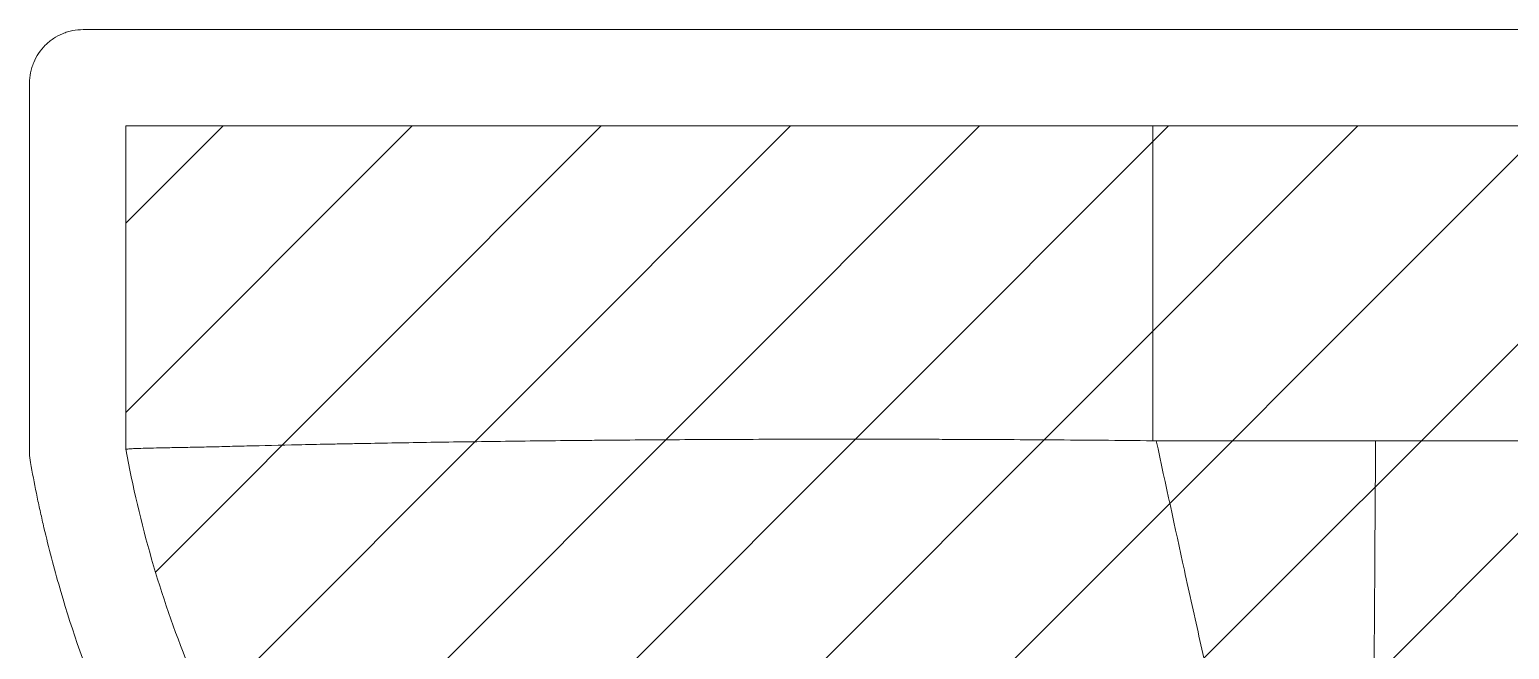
# Model space of a CAD drawing. Extents: x 13676 to 14719, y -16741 to -16132.
# Drawn here: x 13676.43 to 13704.09, y -16417.92 to -16406.34 of the extents above; entities that cross this region are included whole.
import ezdxf

# ---------------------------------------------------------------- set-up
doc = ezdxf.new("R2010")
doc.units = 0
doc.header["$MEASUREMENT"] = 0
doc.layers.get('0').update_dxf_attribs({"color": 3, "linetype": 'CONTINUOUS'})
doc.layers.add('5', color=2, linetype='CONTINUOUS', lineweight=9)

msp = doc.modelspace()

# ---------------------------------------------------------------- hatches: boundary and pattern name
at = {"layer": '5'}
h = msp.add_hatch(dxfattribs=at)
h.set_pattern_fill('ANSI31', color=10, scale=20)
h.set_pattern_definition([(45, (2654.681, -18.976), (-1.76776695, 1.76776695), [])])
edge = h.paths.add_edge_path()
edge.add_line((13758.925, -16413.344), (13758.423, -16413.344))
edge.add_line((13758.423, -16413.344), (13749.4, -16413.344))
edge.add_line((13749.4, -16413.344), (13745.426, -16413.344))
edge.add_line((13745.426, -16413.344), (13744.925, -16413.344))
edge.add_line((13744.925, -16413.344), (13745.804, -16408.144))
edge.add_line((13745.804, -16408.144), (13678.225, -16408.144))
edge.add_line((13678.225, -16408.144), (13678.225, -16414.183))
edge.add_spline(control_points=[(13678.225, -16414.183), (13678.353, -16414.878), (13678.513, -16415.563), (13678.9, -16416.908), (13679.128, -16417.569), (13679.391, -16418.218)], knot_values=[0, 0, 0, 0, 0.5, 0.5, 1, 1, 1, 1], degree=3, periodic=0)
edge.add_spline(control_points=[(13679.392, -16418.218), (13679.63, -16418.806), (13679.86, -16419.397), (13680.303, -16420.586), (13680.515, -16421.184), (13680.719, -16421.785)], knot_values=[0, 0, 0, 0, 0.5, 0.5, 1, 1, 1, 1], degree=3, periodic=0)
edge.add_line((13680.719, -16421.785), (13684.53, -16422.595))
edge.add_line((13684.53, -16422.595), (13684.726, -16422.637))
edge.add_line((13684.726, -16422.637), (13687.465, -16423.219))
edge.add_line((13687.465, -16423.219), (13685.594, -16432.022))
edge.add_line((13685.594, -16432.022), (13685.718, -16432.049))
edge.add_line((13685.718, -16432.049), (13687.154, -16432.354))
edge.add_ellipse((13697.155, -16414.251), major_axis=(4.368, 20.549), ratio=0.852477, start_angle=160.3628, end_angle=161.6262)
edge.add_line((13687.488, -16432.579), (13687.477, -16432.629))
edge.add_ellipse((13698.053, -16414.442), major_axis=(4.374, 20.58), ratio=0.999649, start_angle=161.8156, end_angle=198.2321)
edge.add_line((13700.335, -16435.357), (13700.343, -16435.317))
edge.add_ellipse((13698.809, -16414.603), major_axis=(-4.368, -20.55), ratio=0.878966, start_angle=18.3298, end_angle=19.6391)
edge.add_line((13700.766, -16435.247), (13702.211, -16435.554))
edge.add_line((13702.211, -16435.554), (13704.082, -16426.751))
edge.add_line((13704.082, -16426.751), (13706.83, -16427.335))
edge.add_line((13706.83, -16427.335), (13707.026, -16427.377))
edge.add_line((13707.026, -16427.377), (13709.47, -16427.896))
edge.add_line((13709.47, -16427.896), (13708.564, -16432.16))
edge.add_spline(control_points=[(13708.564, -16432.16), (13709.315, -16431.893), (13710.076, -16431.658), (13711.04, -16431.406), (13711.233, -16431.357), (13711.62, -16431.265), (13711.815, -16431.22), (13712.398, -16431.094), (13712.789, -16431.018), (13713.378, -16430.916), (13713.574, -16430.884), (13713.969, -16430.825), (13714.166, -16430.797), (13714.758, -16430.721), (13715.154, -16430.679), (13716.342, -16430.577), (13717.137, -16430.543), (13717.934, -16430.543)], knot_values=[0, 0, 0, 0, 0.25, 0.25, 0.3125, 0.3125, 0.375, 0.375, 0.5, 0.5, 0.5625, 0.5625, 0.625, 0.625, 0.75, 0.75, 1, 1, 1, 1], degree=3, periodic=0)
edge.add_spline(control_points=[(13727.44, -16430.543), (13724.271, -16430.543), (13721.102, -16430.543), (13717.934, -16430.543)], knot_values=[0, 0, 0, 0, 1, 1, 1, 1], degree=3, periodic=0)
edge.add_spline(control_points=[(13727.44, -16430.543), (13728.446, -16430.543), (13729.452, -16430.554), (13731.464, -16430.596), (13732.469, -16430.627), (13734.48, -16430.71), (13735.485, -16430.762), (13737.494, -16430.887), (13738.498, -16430.96), (13739.5, -16431.044)], knot_values=[0, 0, 0, 0, 0.25, 0.25, 0.5, 0.5, 0.75, 0.75, 1, 1, 1, 1], degree=3, periodic=0)
edge.add_line((13739.5, -16431.044), (13739.925, -16431.044))
edge.add_line((13739.925, -16431.044), (13739.925, -16419.144))
edge.add_arc((13741.925, -16419.144), 2, 90, 180, ccw=False)
edge.add_line((13741.925, -16417.144), (13745.426, -16417.144))
edge.add_line((13745.426, -16417.144), (13754.42, -16417.144))
edge.add_line((13754.42, -16417.144), (13758.423, -16417.144))
edge.add_line((13758.423, -16417.144), (13759.638, -16417.144))
edge.add_line((13759.638, -16417.144), (13758.925, -16413.344))

# ---------------------------------------------------------------- linework, layer by layer
at = {"linetype": 'Continuous', "lineweight": 18}
for p, q in [((13677.425, -16406.344), (13749.178, -16406.344)), ((13676.425, -16414.255), (13676.425, -16407.344)), ((13745.804, -16408.144), (13678.225, -16408.144)), ((13678.225, -16408.144), (13678.225, -16414.183)), ((13701.589, -16414.027), (13749.429, -16414.026))]:
    msp.add_line(p, q, dxfattribs=at)
at = {"linetype": 'Continuous', "lineweight": 13}
msp.add_line((13697.425, -16414.025), (13697.425, -16408.144), dxfattribs=at)
at = {"linetype": 'Continuous', "lineweight": 18}
for points, knots in [([(13676.425, -16407.344), (13676.425, -16407.278), (13676.431, -16407.213), (13676.447, -16407.133), (13676.451, -16407.117), (13676.459, -16407.085), (13676.463, -16407.069), (13676.478, -16407.022), (13676.489, -16406.991), (13676.526, -16406.901), (13676.557, -16406.843), (13676.63, -16406.733), (13676.672, -16406.683), (13676.741, -16406.614), (13676.765, -16406.592), (13676.816, -16406.55), (13676.843, -16406.53), (13676.924, -16406.475), (13676.982, -16406.445), (13677.057, -16406.413), (13677.073, -16406.408), (13677.104, -16406.397), (13677.119, -16406.391), (13677.167, -16406.377), (13677.198, -16406.369), (13677.294, -16406.35), (13677.359, -16406.344), (13677.425, -16406.344)], [0, 0, 0, 0, 0.125, 0.125, 0.15625, 0.15625, 0.1875, 0.1875, 0.25, 0.25, 0.375, 0.375, 0.5, 0.5, 0.5625, 0.5625, 0.625, 0.625, 0.75, 0.75, 0.78125, 0.78125, 0.8125, 0.8125, 0.875, 0.875, 1, 1, 1, 1]), ([(13678.225, -16414.183), (13678.227, -16414.183), (13678.235, -16414.182), (13678.264, -16414.18), (13678.31, -16414.176), (13678.425, -16414.17), (13678.532, -16414.166), (13678.714, -16414.161), (13678.866, -16414.158), (13679.094, -16414.154), (13679.166, -16414.152), (13679.241, -16414.151), (13679.293, -16414.15), (13679.319, -16414.15), (13679.452, -16414.147), (13679.566, -16414.145), (13679.807, -16414.14), (13679.934, -16414.137), (13680.201, -16414.13), (13680.342, -16414.126), (13680.783, -16414.116), (13681.105, -16414.108), (13681.626, -16414.097), (13681.807, -16414.093), (13682.088, -16414.087), (13682.184, -16414.085), (13682.378, -16414.082), (13682.477, -16414.08), (13682.979, -16414.07), (13683.401, -16414.063), (13684.286, -16414.049), (13684.748, -16414.043), (13685.715, -16414.03), (13686.218, -16414.025), (13686.873, -16414.018), (13687.005, -16414.017), (13687.206, -16414.015), (13687.273, -16414.015), (13687.408, -16414.013), (13687.746, -16414.011), (13688.088, -16414.008), (13688.919, -16414.003), (13689.484, -16414), (13690.638, -16413.997), (13691.227, -16413.996), (13692.128, -16413.996), (13692.431, -16413.996), (13692.89, -16413.997), (13693.044, -16413.997), (13693.353, -16413.998), (13693.508, -16413.999), (13694.283, -16414.001), (13694.906, -16414.005), (13696.16, -16414.013), (13696.791, -16414.018), (13697.425, -16414.025)], [0, 0, 0, 0, 0.026605, 0.026605, 0.058005, 0.089404, 0.120804, 0.120804, 0.183604, 0.183604, 0.199304, 0.207154, 0.207154, 0.215004, 0.215004, 0.246404, 0.246404, 0.277804, 0.277804, 0.309203, 0.309203, 0.372003, 0.372003, 0.403403, 0.403403, 0.419103, 0.419103, 0.434803, 0.434803, 0.497602, 0.497602, 0.560402, 0.560402, 0.623202, 0.623202, 0.638902, 0.638902, 0.646752, 0.646752, 0.654602, 0.686002, 0.686002, 0.748801, 0.748801, 0.811601, 0.811601, 0.843001, 0.843001, 0.858701, 0.858701, 0.874401, 0.874401, 0.9372, 0.9372, 1, 1, 1, 1]), ([(13678.225, -16414.183), (13678.353, -16414.878), (13678.513, -16415.563), (13678.9, -16416.908), (13679.128, -16417.569), (13679.391, -16418.218)], [0, 0, 0, 0, 0.5, 0.5, 1, 1, 1, 1]), ([(13677.724, -16418.896), (13677.433, -16418.18), (13677.182, -16417.45), (13676.862, -16416.333), (13676.765, -16415.958), (13676.655, -16415.484), (13676.634, -16415.389), (13676.592, -16415.199), (13676.572, -16415.103), (13676.513, -16414.816), (13676.476, -16414.625), (13676.441, -16414.432)], [0, 0, 0, 0, 0.5, 0.5, 0.75, 0.75, 0.8125, 0.8125, 0.875, 0.875, 1, 1, 1, 1])]:
    msp.add_open_spline(points, degree=3, knots=knots, dxfattribs=at)
for points in [[(13676.441, -16414.432), (13676.43, -16414.374), (13676.425, -16414.315), (13676.425, -16414.255)], [(13697.425, -16414.025), (13697.432, -16414.025), (13697.446, -16414.025), (13697.467, -16414.025), (13697.482, -16414.025), (13697.489, -16414.025)], [(13697.489, -16414.025), (13698.856, -16414.026), (13700.222, -16414.027), (13701.589, -16414.027)]]:
    msp.add_open_spline(points, degree=3, dxfattribs=at)
at = {"linetype": 'Continuous', "lineweight": 13}
for points, knots in [([(13699.297, -16422.008), (13699.255, -16421.837), (13699.117, -16421.276), (13698.884, -16420.296), (13698.596, -16419.049), (13698.306, -16417.763), (13697.938, -16416.101), (13697.665, -16414.842), (13697.489, -16414.025)], [0, 0, 0, 0, 0.071686, 0.232187, 0.392688, 0.553189, 0.71369, 1, 1, 1, 1]), ([(13701.589, -16414.027), (13701.582, -16415.224), (13701.567, -16417.663), (13701.545, -16420.541), (13701.531, -16422.17), (13701.526, -16422.694)], [0, 0, 0, 0, 0.380643, 0.792558, 1, 1, 1, 1])]:
    msp.add_open_spline(points, degree=3, knots=knots, dxfattribs=at)
at = {"layer": '5', "color": 10}
for p, q in [((13745.804, -16408.144), (13678.225, -16408.144)), ((13678.225, -16408.144), (13678.225, -16414.183))]:
    msp.add_line(p, q, dxfattribs=at)
msp.add_open_spline([(13678.225, -16414.183), (13678.353, -16414.878), (13678.513, -16415.563), (13678.9, -16416.908), (13679.128, -16417.569), (13679.391, -16418.218)], degree=3, knots=[0, 0, 0, 0, 0.5, 0.5, 1, 1, 1, 1], dxfattribs=at)

doc.saveas('drawing.dxf')
